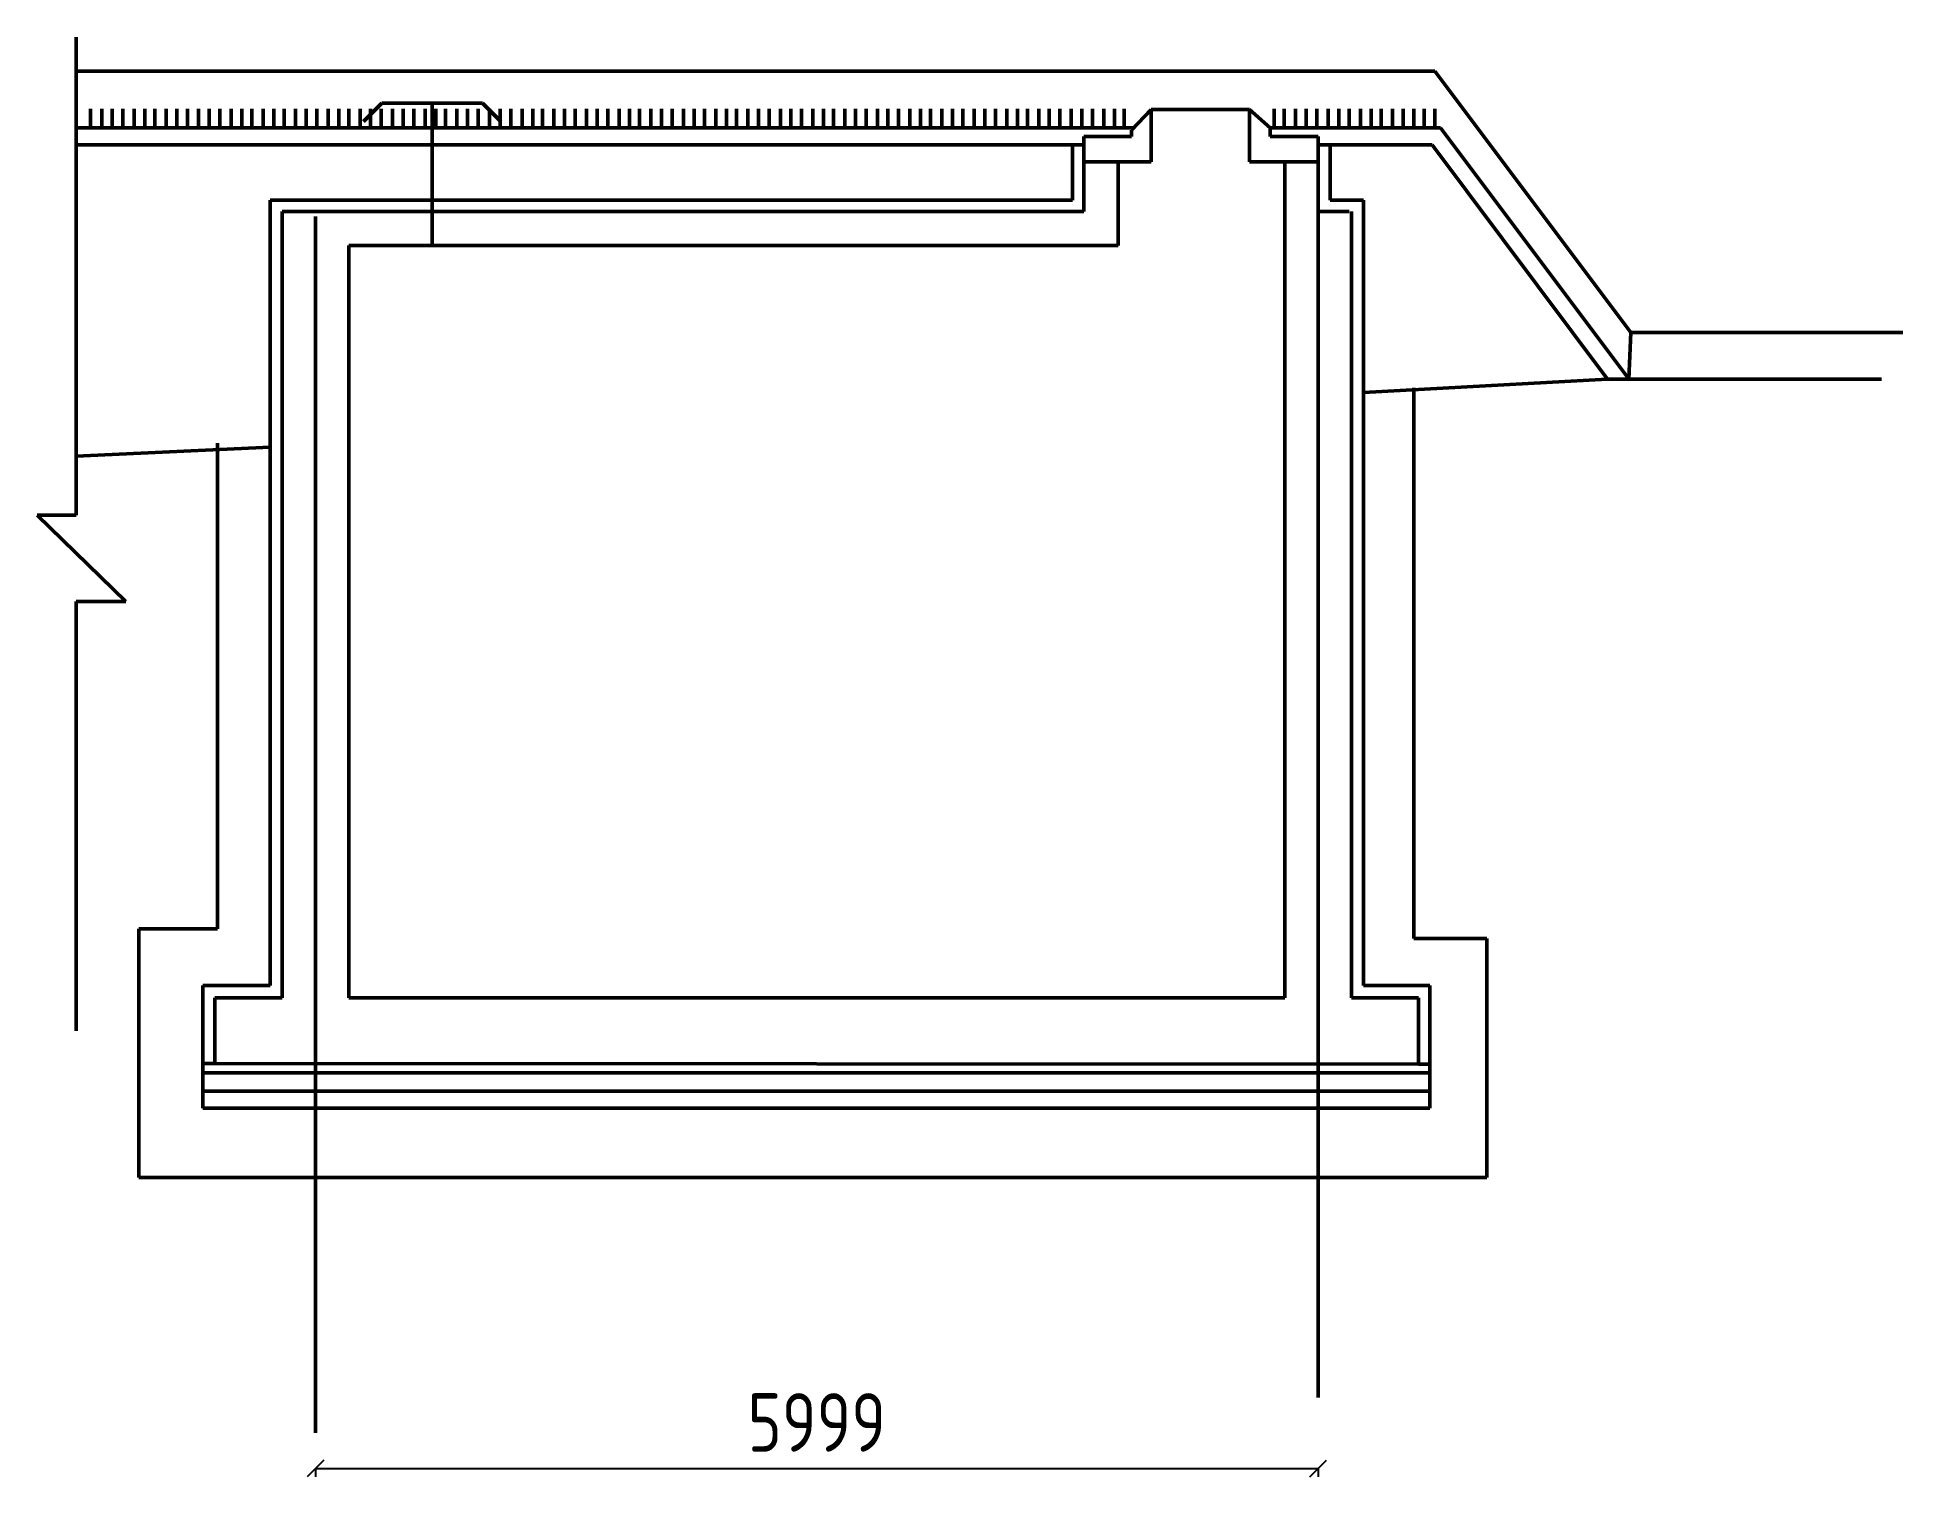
# Model space of a CAD drawing. Header units: millimetres. Extents: x -1415 to 107057, y -40926 to 0.
# Drawn here: x 95898 to 107057, y -34299 to -25688 of the extents above.
import ezdxf

# ---------------------------------------------------------------- set-up
doc = ezdxf.new("R2010")
doc.units = ezdxf.units.MM
doc.styles.get("Standard").update_dxf_attribs({"font": 'GOST_0.TTF', "height": 350})
doc.dimstyles.get("Standard").update_dxf_attribs({"dimscale": 100, "dimtxt": 350, "dimasz": 1, "dimexe": 0.5, "dimexo": 2, "dimgap": 1, "dimtad": 1, "dimdec": 0, "dimzin": 0, "dimdsep": 46, "dimtxsty": 'Standard', "dimblk": 'OBLIQUE', "dimcen": 0.09, "dimadec": 0, "dimazin": 0, "dimtfac": 1, "dimtdec": 0, "dimtofl": 0, "dimtmove": 0, "dimatfit": 3, "dimfxl": 1, "dimtolj": 1, "dimtzin": 0, "dimarcsym": 0})

# ---------------------------------------------------------------- blocks, each defined once
blk = doc.blocks.new('_Oblique')
at = {"color": 0, "linetype": 'ByBlock', "lineweight": -2}
blk.add_line((-0.5, -0.5), (0.5, 0.5), dxfattribs=at)
blk = doc.blocks.new('*D17')
at = {"color": 0, "lineweight": -2, "transparency": 16777216}
for p, q in [((97561, -34249), (103560, -34249)), ((97561, -34258), (97561, -34299)), ((103560, -34252), (103560, -34299))]:
    blk.add_line(p, q, dxfattribs=at)
at = {"layer": 'Defpoints', "color": 0, "lineweight": 50, "transparency": 16777216}
for p in [(97561, -34058), (103560, -34052), (103560, -34249)]:
    blk.add_point(p, dxfattribs=at)
at = {"color": 0, "lineweight": -2, "transparency": 16777216, "xscale": 100, "yscale": 100, "zscale": 100, "rotation": 180}
blk.add_blockref('_Oblique', (97561, -34249), dxfattribs=at)
at = {"color": 0, "lineweight": -2, "transparency": 16777216, "xscale": 100, "yscale": 100, "zscale": 100}
blk.add_blockref('_Oblique', (103560, -34249), dxfattribs=at)
at = {"color": 0, "lineweight": 50, "transparency": 16777216, "insert": (100561, -33974), "char_height": 350, "attachment_point": 5}
blk.add_mtext('\\A1;5999', dxfattribs=at)

msp = doc.modelspace()

# ---------------------------------------------------------------- linework, layer by layer
at = {"color": 1, "lineweight": 50}
for p, q in [((96130.4, -25688.3), (96130.4, -28546)), ((104258.9, -25891.5), (96130.4, -25891.5)), ((105431.7, -27453.7), (104258.9, -25891.5)), ((97849.3, -26192.1), (97959.3, -26082)), ((97959.3, -26082), (98560.4, -26082)), ((98259.8, -26933), (98259.9, -26082)), ((98560.4, -26082), (98670.4, -26192.1)), ((96215.1, -26115.9), (96215.1, -26230.2)), ((96282.8, -26115.9), (96282.8, -26230.2)), ((96346.3, -26115.9), (96346.3, -26230.2)), ((96409.8, -26115.9), (96409.8, -26230.2)), ((96477.6, -26115.9), (96477.6, -26230.2)), ((96541.1, -26115.9), (96541.1, -26230.2)), ((96600.3, -26115.9), (96600.3, -26230.2)), ((96668.1, -26115.9), (96668.1, -26230.2)), ((96731.6, -26115.9), (96731.6, -26230.2)), ((96795.1, -26115.9), (96795.1, -26230.2)), ((96862.8, -26115.9), (96862.8, -26230.2)), ((96926.3, -26115.9), (96926.3, -26230.2)), ((96989.8, -26115.9), (96989.8, -26230.2)), ((97057.6, -26115.9), (97057.6, -26230.2)), ((97121.1, -26115.9), (97121.1, -26230.2)), ((97180.4, -26115.9), (97180.4, -26230.2)), ((97248.1, -26115.9), (97248.1, -26230.2)), ((97311.6, -26115.9), (97311.6, -26230.2)), ((97375.1, -26115.9), (97375.1, -26230.2)), ((97442.9, -26115.9), (97442.9, -26230.2)), ((97506.4, -26115.9), (97506.4, -26230.2)), ((97569.9, -26115.9), (97569.9, -26230.2)), ((97637.6, -26115.9), (97637.6, -26230.2)), ((97701.1, -26115.9), (97701.1, -26230.2)), ((97760.4, -26115.9), (97760.4, -26230.2)), ((97828.1, -26115.9), (97828.1, -26230.2)), ((97891.7, -26115.9), (97891.7, -26230.2)), ((97955.2, -26115.9), (97955.2, -26230.2)), ((98022.9, -26115.9), (98022.9, -26230.2)), ((98086.4, -26115.9), (98086.4, -26230.2)), ((98149.9, -26115.9), (98149.9, -26230.2)), ((98217.7, -26115.9), (98217.7, -26230.2)), ((98281.2, -26115.9), (98281.2, -26230.2)), ((98340.4, -26115.9), (98340.4, -26230.2)), ((98408.2, -26115.9), (98408.2, -26230.2)), ((98471.7, -26115.9), (98471.7, -26230.2)), ((98535.2, -26115.9), (98535.2, -26230.2)), ((98602.9, -26115.9), (98602.9, -26230.2)), ((98666.4, -26115.9), (98666.4, -26230.2)), ((98729.9, -26115.9), (98729.9, -26230.2)), ((98797.7, -26115.9), (98797.7, -26230.2)), ((98861.2, -26115.9), (98861.2, -26230.2)), ((98920.5, -26115.9), (98920.5, -26230.2)), ((98988.2, -26115.9), (98988.2, -26230.2)), ((99051.7, -26115.9), (99051.7, -26230.2)), ((99115.2, -26115.9), (99115.2, -26230.2)), ((99183, -26115.9), (99183, -26230.2)), ((99246.5, -26115.9), (99246.5, -26230.2)), ((99310, -26115.9), (99310, -26230.2)), ((99377.7, -26115.9), (99377.7, -26230.2)), ((99441.2, -26115.9), (99441.2, -26230.2)), ((99500.5, -26115.9), (99500.5, -26230.2)), ((99568.2, -26115.9), (99568.2, -26230.2)), ((99631.8, -26115.9), (99631.8, -26230.2)), ((99695.3, -26115.9), (99695.3, -26230.2)), ((99763, -26115.9), (99763, -26230.2)), ((99826.5, -26115.9), (99826.5, -26230.2)), ((99890, -26115.9), (99890, -26230.2)), ((99957.8, -26115.9), (99957.8, -26230.2)), ((100021.3, -26115.9), (100021.3, -26230.2)), ((100080.5, -26115.9), (100080.5, -26230.2)), ((100148.3, -26115.9), (100148.3, -26230.2)), ((100211.8, -26115.9), (100211.8, -26230.2)), ((100275.3, -26115.9), (100275.3, -26230.2)), ((100343, -26115.9), (100343, -26230.2)), ((100406.5, -26115.9), (100406.5, -26230.2)), ((100470.1, -26115.9), (100470.1, -26230.2)), ((100537.8, -26115.9), (100537.8, -26230.2)), ((100601.3, -26115.9), (100601.3, -26230.2)), ((100660.6, -26115.9), (100660.6, -26230.2)), ((100728.3, -26115.9), (100728.3, -26230.2)), ((100791.8, -26115.9), (100791.8, -26230.2)), ((100855.3, -26115.9), (100855.3, -26230.2)), ((100923.1, -26115.9), (100923.1, -26230.2)), ((100986.6, -26115.9), (100986.6, -26230.2)), ((101050.1, -26115.9), (101050.1, -26230.2)), ((101117.8, -26115.9), (101117.8, -26230.2)), ((101181.3, -26115.9), (101181.3, -26230.2)), ((101240.6, -26115.9), (101240.6, -26230.2)), ((101308.3, -26115.9), (101308.3, -26230.2)), ((101371.9, -26115.9), (101371.9, -26230.2)), ((101435.4, -26115.9), (101435.4, -26230.2)), ((101503.1, -26115.9), (101503.1, -26230.2)), ((101566.6, -26115.9), (101566.6, -26230.2)), ((101630.1, -26115.9), (101630.1, -26230.2)), ((101697.9, -26115.9), (101697.9, -26230.2)), ((101761.4, -26115.9), (101761.4, -26230.2)), ((101820.6, -26115.9), (101820.6, -26230.2)), ((101888.4, -26115.9), (101888.4, -26230.2)), ((101951.9, -26115.9), (101951.9, -26230.2)), ((102015.4, -26115.9), (102015.4, -26230.2)), ((102083.1, -26115.9), (102083.1, -26230.2)), ((102146.6, -26115.9), (102146.6, -26230.2)), ((102210.2, -26115.9), (102210.2, -26230.2)), ((102277.9, -26115.9), (102277.9, -26230.2)), ((102341.4, -26115.9), (102341.4, -26230.2)), ((102400.7, -26115.9), (102400.7, -26230.2)), ((102442.7, -26242.9), (102561.2, -26120.1)), ((102561.2, -26120.1), (103149.7, -26120.1)), ((102561.2, -26120.1), (102561.2, -26433.4)), ((103149.7, -26120.1), (103272.5, -26230.2)), ((103149.7, -26433.4), (103149.7, -26120.1)), ((103297.9, -26115.9), (103297.9, -26230.2)), ((103357.1, -26115.9), (103357.1, -26230.2)), ((103424.9, -26115.9), (103424.9, -26230.2)), ((103488.4, -26115.9), (103488.4, -26230.2)), ((103551.9, -26115.9), (103551.9, -26230.2)), ((103619.6, -26115.9), (103619.6, -26230.2)), ((103683.1, -26115.9), (103683.1, -26230.2)), ((103746.7, -26115.9), (103746.7, -26230.2)), ((103814.4, -26115.9), (103814.4, -26230.2)), ((103877.9, -26115.9), (103877.9, -26230.2)), ((103937.2, -26115.9), (103937.2, -26230.2)), ((104004.9, -26115.9), (104004.9, -26230.2)), ((104068.4, -26115.9), (104068.4, -26230.2)), ((104131.9, -26115.9), (104131.9, -26230.2)), ((104195.4, -26115.9), (104195.4, -26230.2)), ((104258.9, -26115.9), (104258.9, -26230.2)), ((96130.4, -26230.2), (102451.1, -26230.2)), ((102091.3, -26331.8), (96130.4, -26331.8)), ((102091.3, -26662), (102091.3, -26331.8)), ((102091.3, -26331.8), (102159, -26331.8)), ((102159, -26729.8), (102159, -26281)), ((102159, -26281), (102442.7, -26281)), ((102442.7, -26281), (102442.7, -26242.9)), ((103272.5, -26230.2), (103272.5, -26281)), ((103272.5, -26230.2), (104292.8, -26230.2)), ((103272.5, -26281), (103560.4, -26281)), ((103560.4, -26281), (103560.4, -26729.8)), ((104242, -26331.8), (103560.4, -26331.8)), ((103632.3, -26331.8), (103632.3, -26662)), ((105291.9, -27733.1), (104242, -26331.8)), ((104292.8, -26230.2), (105404.1, -27713.3)), ((102362.2, -26433.4), (102159, -26433.4)), ((102561.2, -26433.4), (102362.2, -26433.4)), ((102364.3, -26433.4), (102364.3, -26933)), ((103361.4, -26433.4), (103149.7, -26433.4)), ((103361.4, -31433.4), (103361.4, -26433.4)), ((103361.4, -26433.4), (103560.4, -26433.4)), ((97290.4, -31361.4), (97290.4, -26662)), ((97290.4, -26662), (102091.3, -26662)), ((103632.3, -26662), (103831.3, -26662)), ((103831.3, -26662), (103831.3, -31361.4)), ((97362.4, -31433.4), (97362.4, -26729.8)), ((97362.4, -26729.8), (102159, -26729.8)), ((97561.4, -34037.1), (97561.4, -26759.4)), ((103560.4, -26729.8), (103746.7, -26729.8)), ((103560.4, -26729.8), (103560.4, -33825.4)), ((103759.4, -26729.8), (103759.4, -31433.4)), ((102364.3, -26933), (97760.4, -26933)), ((97760.4, -26933), (97760.4, -31433.4)), ((105431.7, -27453.7), (105419, -27733.1)), ((107057.4, -27453.7), (105431.7, -27453.7)), ((105291.9, -27733.1), (103831.3, -27813.6)), ((104132.7, -31079), (104132.7, -27784.6)), ((105419, -27733.1), (105291.9, -27733.1)), ((105404.1, -27713.3), (105419, -27733.1)), ((105419, -27733.1), (106930.4, -27733.1)), ((96975, -31020.6), (96975, -28116.4)), ((96130.4, -28194.6), (97290.4, -28139.6)), ((96130.4, -28546), (95897.5, -28546)), ((95897.5, -28546), (96426.8, -29062.5)), ((96426.8, -29062.5), (96130.4, -29062.5)), ((96130.4, -29062.5), (96130.4, -31632.4)), ((96505.1, -31020.6), (96505.1, -32509.8)), ((96505.1, -31020.6), (96975, -31020.6)), ((104568.9, -31079), (104132.7, -31079)), ((104568.9, -32509.8), (104568.9, -31079)), ((96888.2, -31827.1), (96888.2, -31361.4)), ((96888.2, -31361.4), (97290.4, -31361.4)), ((96960.2, -31827.1), (96960.2, -31433.4)), ((96960.2, -31433.4), (97362.4, -31433.4)), ((97760.4, -31433.4), (103361.4, -31433.4)), ((103759.4, -31433.4), (104161.5, -31433.4)), ((103831.3, -31361.4), (104229.3, -31361.4)), ((104161.5, -31433.4), (104161.5, -31831.4)), ((104229.3, -31361.4), (104229.3, -31831.4)), ((96888.2, -32093.8), (96888.2, -31827.1)), ((96888.2, -31827.1), (96960.2, -31827.1)), ((104229.3, -31882.2), (96888.2, -31882.2)), ((104161.5, -31831.4), (96960.2, -31827.1)), ((104161.5, -31831.4), (104229.3, -31831.4)), ((104229.3, -31831.4), (104229.3, -32093.8)), ((96888.2, -31992.2), (104229.3, -31992.2)), ((104229.3, -32093.8), (96888.2, -32093.8)), ((96505.1, -32509.8), (104568.9, -32509.8))]:
    msp.add_line(p, q, dxfattribs=at)

# ---------------------------------------------------------------- dimensions: what is measured, and where the dimension line sits
dim = msp.add_linear_dim(base=(103560.4, -34248.8), p1=(97561.4, -34058.3), p2=(103560.4, -34051.9), dimstyle='Standard', override={"dimarcsym": 1}, dxfattribs=at)
dim.commit()
dim.dimension.update_dxf_attribs({"geometry": '*D17', "text_midpoint": (100560.9, -33973.8)})

doc.saveas('drawing.dxf')
